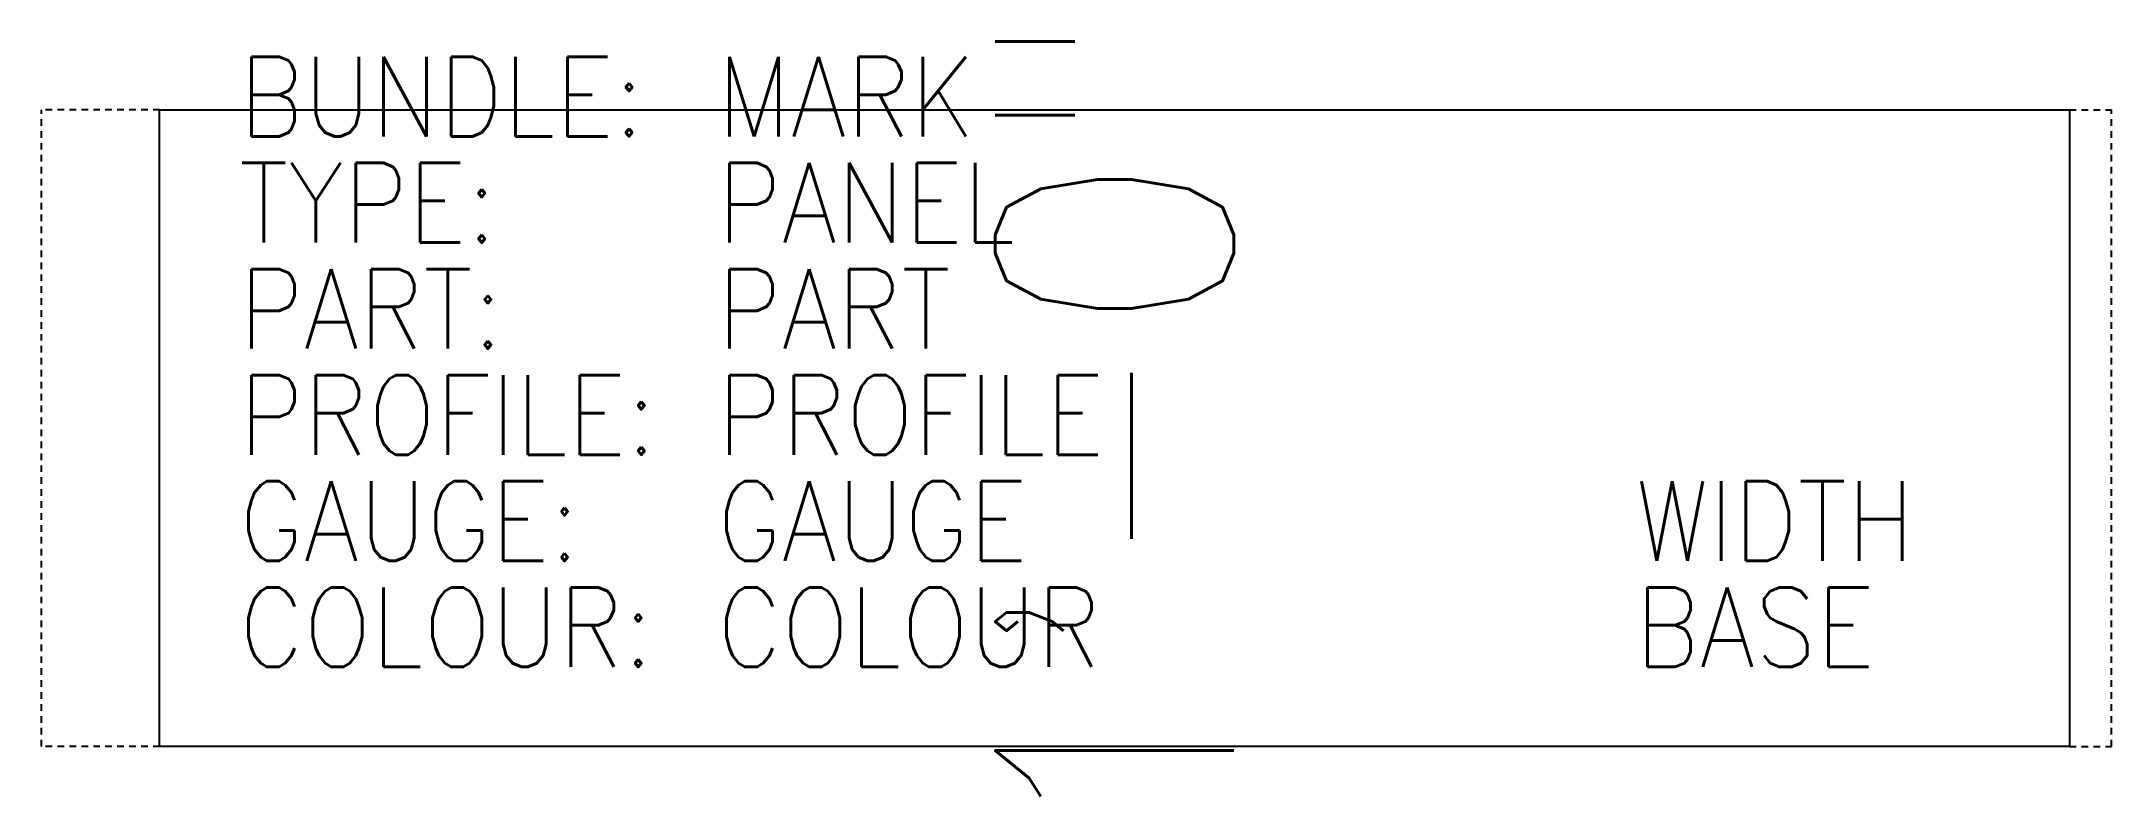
# Model space of a CAD drawing. Header units: inches. Extents: x -2.2 to 36.8, y -0.9 to 13.3.
import ezdxf

# ---------------------------------------------------------------- set-up
doc = ezdxf.new("R2010")
doc.units = ezdxf.units.IN
doc.header["$MEASUREMENT"] = 0
doc.linetypes.add('HIDDEN2', pattern=[0.1875, 0.125, -0.0625])
doc.layers.add('Panel', color=7, linetype='Continuous')
doc.layers.add('Panel-Dim', color=2, linetype='Continuous')
for name, color, linetype, plot in [('Panel-Colour', 7, 'Continuous', False), ('Panel-Edge', 156, 'HIDDEN2', False), ('Panel-Properties', 4, 'Continuous', False)]:
    doc.layers.add(name, color=color, linetype=linetype, plot=plot)
doc.styles.add('PanelT', font='simplex.shx', dxfattribs={"width": 0.9})
doc.dimstyles.new('Panel-Dim', dxfattribs={"dimscale": 48, "dimtxt": 0.09375, "dimasz": 0.09375, "dimexe": 0.09375, "dimexo": 0.09375, "dimgap": 0.046875, "dimtad": 0, "dimdec": 4, "dimzin": 3, "dimdsep": 46, "dimlunit": 4, "dimtxsty": 'PanelT', "dimcen": 0.09, "dimse1": 1, "dimse2": 1, "dimsd1": 1, "dimsd2": 1, "dimclrd": 1, "dimclre": 1, "dimclrt": 256, "dimadec": 0, "dimazin": 0, "dimtfac": 1, "dimtdec": 4, "dimtix": 1, "dimtmove": 2, "dimatfit": 3, "dimfxl": 1, "dimfrac": 1, "dimtolj": 1, "dimtzin": 0, "dimarcsym": 0})

# ---------------------------------------------------------------- blocks, each defined once
blk = doc.blocks.new('*D0')
at = {"layer": 'Defpoints', "color": 0, "transparency": 16777216}
for p in [(18, 12), (18, 12), (18, 0)]:
    blk.add_point(p, dxfattribs=at)
at = {"layer": 'Panel-Dim', "transparency": 16777216, "insert": (18, 6), "char_height": 4.5, "attachment_point": 5, "rotation": 90, "style": 'PanelT'}
blk.add_mtext('\\A1;1\'-0"', dxfattribs=at)

msp = doc.modelspace()

# ---------------------------------------------------------------- linework, layer by layer
at = {"layer": 'Panel', "linetype": 'Continuous'}
for p, q in [((0, 12), (36, 12)), ((0, 0), (0, 12)), ((36, 12), (36, 0)), ((36, 0), (0, 0))]:
    msp.add_line(p, q, dxfattribs=at)
at = {"layer": 'Panel-Colour', "color": 0, "linetype": 'Continuous'}
for p, q in [((0, 12), (36, 12)), ((0, 0), (0, 12)), ((36, 12), (36, 0)), ((36, 0), (0, 0))]:
    msp.add_line(p, q, dxfattribs=at)
at = {"layer": 'Panel-Edge', "color": 250}
for p, q in [((-2.229, 0), (-2.229, 12)), ((0, 12), (-2.229, 12)), ((36, 12), (36.79287, 12)), ((36.79287, 0), (36.79287, 12)), ((0, 0), (-2.229, 0)), ((36, 0), (36.79287, 0))]:
    msp.add_line(p, q, dxfattribs=at)

# ---------------------------------------------------------------- texts
at = {"layer": 'Panel-Properties', "style": 'PanelT', "width": 0.9}
for s, p in [('BUNDLE:', (1.5, 11.5)), ('TYPE:', (1.5, 9.5)), ('PART:', (1.5, 7.5)), ('PROFILE:', (1.5, 5.5)), ('GAUGE:', (1.5, 3.5)), ('COLOUR:', (1.5, 1.5))]:
    msp.add_text(s, height=1.5, dxfattribs=at).set_placement(p)
for tag, p, s, flags in [('MARK', (10.50881, 11.5), '', 8), ('PANEL', (10.50881, 9.5), 'StormSeal', 10), ('PART', (10.50881, 7.5), '', 8), ('PROFILE', (10.50881, 5.5), '', 8), ('GAUGE', (10.50881, 3.5), '', 8), ('WIDTH', (27.81366, 3.5), '36', 11), ('COLOUR', (10.50881, 1.5), '', 8), ('BASE', (27.81366, 1.5), '', 9)]:
    msp.add_attdef(tag, p, s, height=1.5, dxfattribs=dict(at, flags=flags))

# ---------------------------------------------------------------- dimensions: what is measured, and where the dimension line sits
at = {"layer": 'Panel-Dim'}
dim = msp.add_linear_dim(base=(18, 12), p1=(18, 0), p2=(18, 12), angle=90, dimstyle='Panel-Dim', dxfattribs=at)
dim.commit()
dim.dimension.update_dxf_attribs({"geometry": '*D0', "text_midpoint": (18, 6)})

doc.saveas('drawing.dxf')
